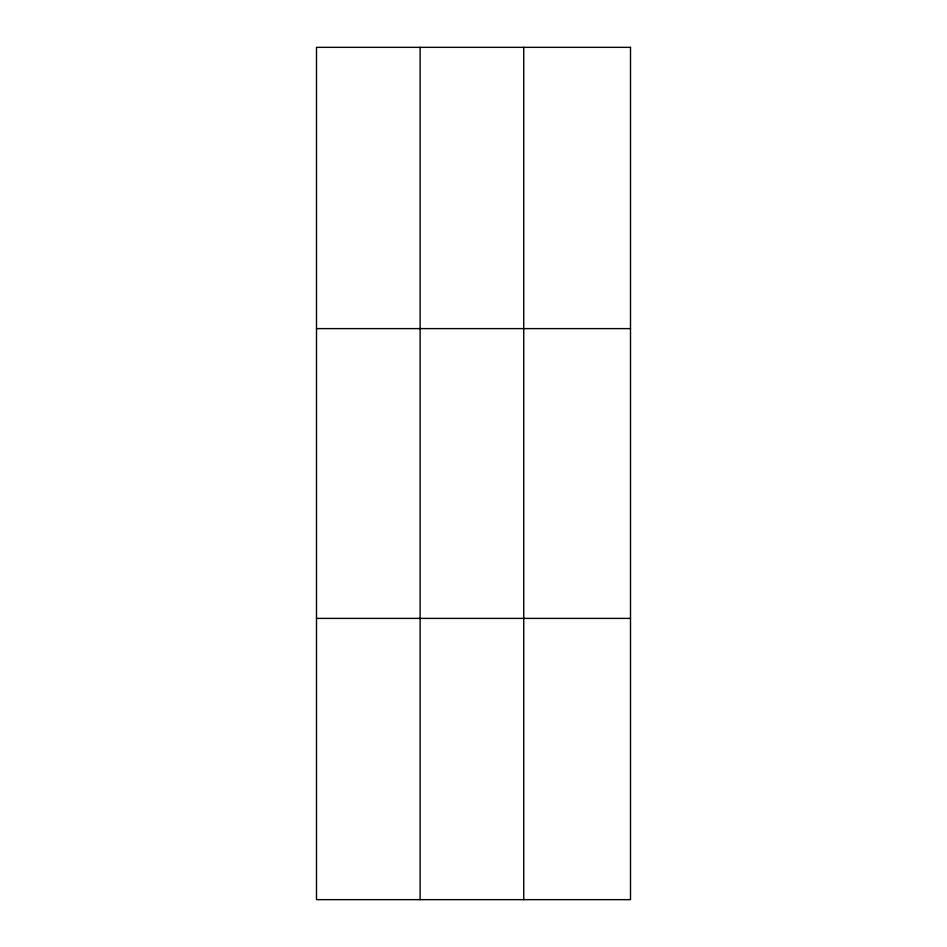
<?xml version="1.0" encoding="UTF-8"?>
<svg xmlns="http://www.w3.org/2000/svg" width="947" height="947" viewBox="0 0 947 947"><rect width="100%" height="100%" fill="white"/><g stroke="black" fill="none" stroke-linecap="round" stroke-linejoin="round"><path stroke-width="1.42" d="M420.113 899.65L420.113 47.35M523.738 899.65L523.738 47.35M316.499 328.609L630.501 328.609M316.499 618.391L630.501 618.391M630.501 47.35L630.501 899.65L316.499 899.65L316.499 47.35L630.501 47.35"/></g></svg>
